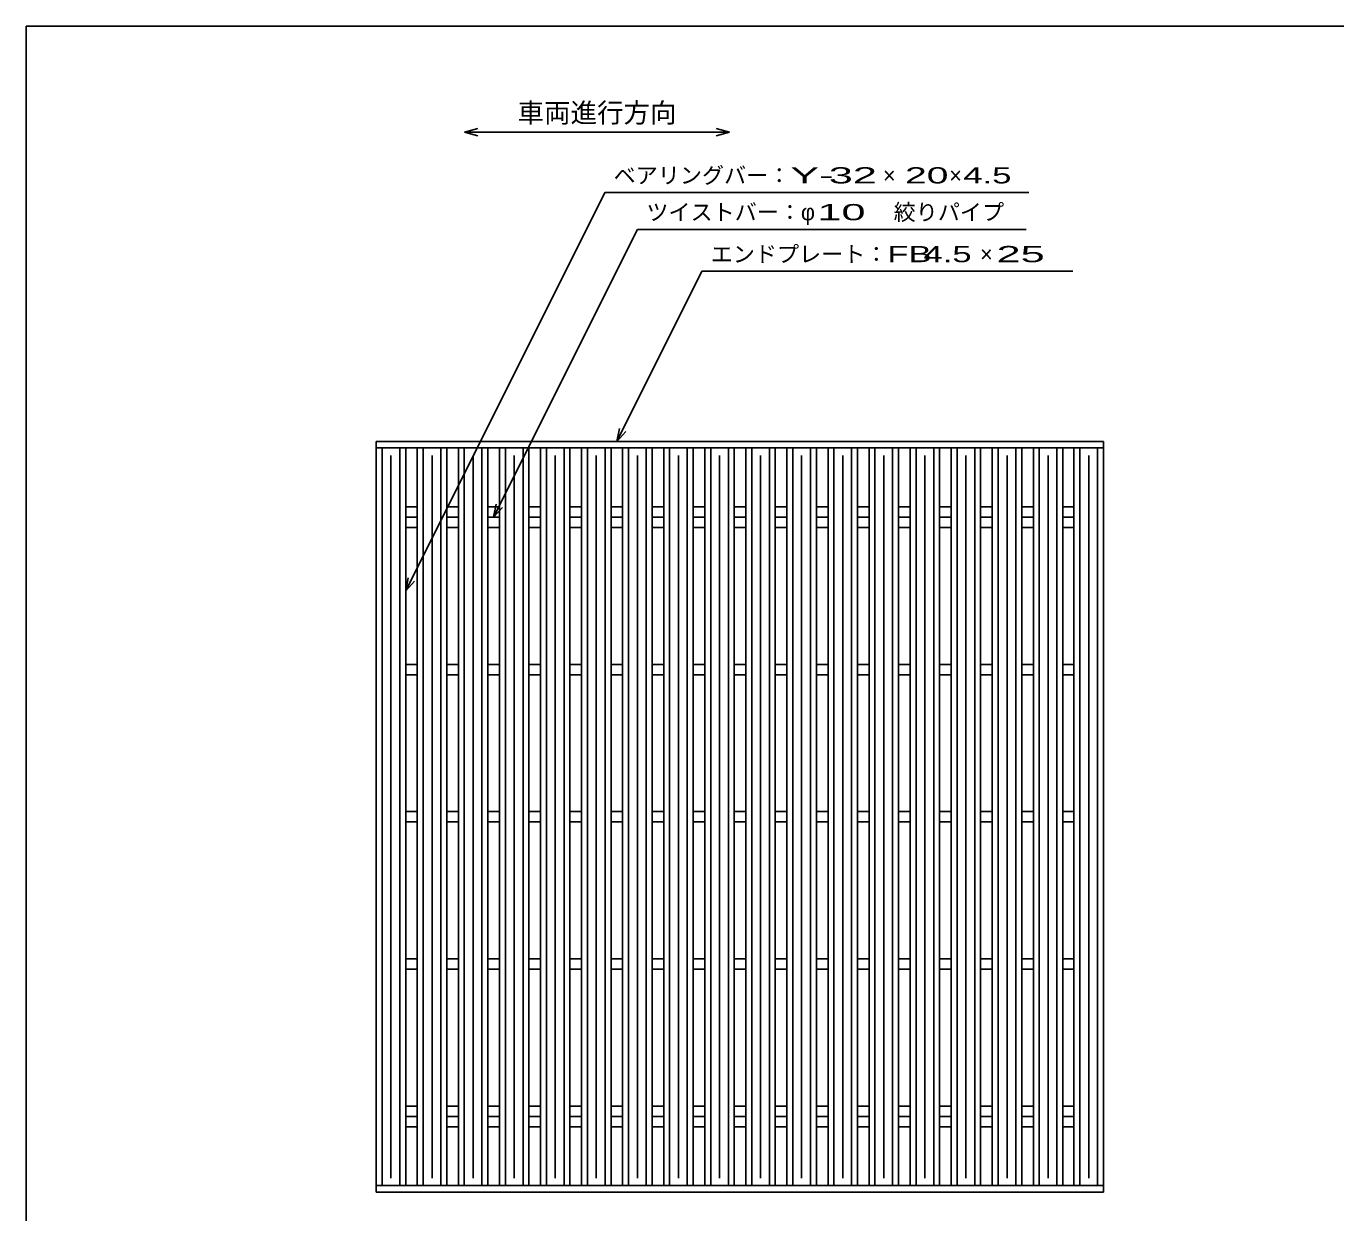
# Model space of a CAD drawing. Units: millimetres, scale not verified. Extents: x -1092 to 1042, y -770 to 629.
# Drawn here: x -1034 to -145, y -177 to 629 of the extents above; entities that cross this region are included whole.
import ezdxf
from ezdxf.enums import TextEntityAlignment as Align

# ---------------------------------------------------------------- set-up
doc = ezdxf.new("R2010")
doc.units = ezdxf.units.MM
doc.header["$LTSCALE"] = 6
for name, color, linetype, lineweight in [('CADPAC_LAYER_0000', 150, 'Continuous', 25), ('CADPAC_LAYER_0016', 3, 'Continuous', 25), ('CADPAC_LAYER_0022', 2, 'Continuous', 25)]:
    doc.layers.add(name, color=color, linetype=linetype, lineweight=lineweight)
doc.styles.add('ベクトル', font='')
doc.styles.get('ベクトル').set_extended_font_data('ベクトル')

msp = doc.modelspace()

# ---------------------------------------------------------------- linework, layer by layer
at = {"layer": 'CADPAC_LAYER_0000'}
for p, q in [((-1034.4, -690.9), (-1034.4, 629.1)), ((-1034.4, 629.1), (1041.6, 629.1))]:
    msp.add_line(p, q, dxfattribs=at)
at = {"layer": 'CADPAC_LAYER_0016'}
for p, q in [((-796.6, 347.1), (-302.6, 347.1)), ((-796.6, 342.6), (-796.6, 347.1)), ((-302.6, 342.6), (-302.6, 347.1)), ((-796.6, 342.6), (-302.6, 342.6)), ((-796.6, -158.4), (-796.6, 342.6)), ((-796.6, 342.6), (-776.6, 342.6)), ((-792.6, -158.4), (-792.6, 342.6)), ((-780.6, -158.4), (-780.6, 342.6)), ((-776.6, -158.4), (-776.6, 342.6)), ((-768.7, -158.4), (-768.7, 342.6)), ((-768.7, 342.6), (-748.7, 342.6)), ((-764.7, -158.4), (-764.7, 342.6)), ((-752.7, -158.4), (-752.7, 342.6)), ((-748.7, -158.4), (-748.7, 342.6)), ((-740.8, -158.4), (-740.8, 342.6)), ((-740.8, 342.6), (-720.8, 342.6)), ((-736.8, -158.4), (-736.8, 342.6)), ((-724.8, -158.4), (-724.8, 342.6)), ((-720.8, -158.4), (-720.8, 342.6)), ((-712.9, -158.4), (-712.9, 342.6)), ((-712.9, 342.6), (-692.9, 342.6)), ((-708.9, -158.4), (-708.9, 342.6)), ((-696.9, -158.4), (-696.9, 342.6)), ((-692.9, -158.4), (-692.9, 342.6)), ((-685, -158.4), (-685, 342.6)), ((-685, 342.6), (-665, 342.6)), ((-681, -158.4), (-681, 342.6)), ((-669, -158.4), (-669, 342.6)), ((-665, -158.4), (-665, 342.6)), ((-657.1, -158.4), (-657.1, 342.6)), ((-657.1, 342.6), (-637.1, 342.6)), ((-653.1, -158.4), (-653.1, 342.6)), ((-641.1, -158.4), (-641.1, 342.6)), ((-637.1, -158.4), (-637.1, 342.6)), ((-629.2, -158.4), (-629.2, 342.6)), ((-629.2, 342.6), (-609.2, 342.6)), ((-625.2, -158.4), (-625.2, 342.6)), ((-613.2, -158.4), (-613.2, 342.6)), ((-609.2, -158.4), (-609.2, 342.6)), ((-601.3, -158.4), (-601.3, 342.6)), ((-601.3, 342.6), (-581.3, 342.6)), ((-597.3, -158.4), (-597.3, 342.6)), ((-585.3, -158.4), (-585.3, 342.6)), ((-581.3, -158.4), (-581.3, 342.6)), ((-573.4, -158.4), (-573.4, 342.6)), ((-573.4, 342.6), (-553.4, 342.6)), ((-569.4, -158.4), (-569.4, 342.6)), ((-557.4, -158.4), (-557.4, 342.6)), ((-553.4, -158.4), (-553.4, 342.6)), ((-545.5, -158.4), (-545.5, 342.6)), ((-545.5, 342.6), (-525.5, 342.6)), ((-541.5, -158.4), (-541.5, 342.6)), ((-529.5, -158.4), (-529.5, 342.6)), ((-525.5, -158.4), (-525.5, 342.6)), ((-517.6, -158.4), (-517.6, 342.6)), ((-517.6, 342.6), (-497.6, 342.6)), ((-513.6, -158.4), (-513.6, 342.6)), ((-501.6, -158.4), (-501.6, 342.6)), ((-497.6, -158.4), (-497.6, 342.6)), ((-489.7, -158.4), (-489.7, 342.6)), ((-489.7, 342.6), (-469.7, 342.6)), ((-485.7, -158.4), (-485.7, 342.6)), ((-473.7, -158.4), (-473.7, 342.6)), ((-469.7, -158.4), (-469.7, 342.6)), ((-461.8, -158.4), (-461.8, 342.6)), ((-461.8, 342.6), (-441.8, 342.6)), ((-457.8, -158.4), (-457.8, 342.6)), ((-445.8, -158.4), (-445.8, 342.6)), ((-441.8, -158.4), (-441.8, 342.6)), ((-433.9, -158.4), (-433.9, 342.6)), ((-433.9, 342.6), (-413.9, 342.6)), ((-429.9, -158.4), (-429.9, 342.6)), ((-417.9, -158.4), (-417.9, 342.6)), ((-413.9, -158.4), (-413.9, 342.6)), ((-406, -158.4), (-406, 342.6)), ((-406, 342.6), (-386, 342.6)), ((-402, -158.4), (-402, 342.6)), ((-390, -158.4), (-390, 342.6)), ((-386, -158.4), (-386, 342.6)), ((-378.1, -158.4), (-378.1, 342.6)), ((-378.1, 342.6), (-358.1, 342.6)), ((-374.1, -158.4), (-374.1, 342.6)), ((-362.1, -158.4), (-362.1, 342.6)), ((-358.1, -158.4), (-358.1, 342.6)), ((-350.2, -158.4), (-350.2, 342.6)), ((-350.2, 342.6), (-330.2, 342.6)), ((-346.2, -158.4), (-346.2, 342.6)), ((-334.2, -158.4), (-334.2, 342.6)), ((-330.2, -158.4), (-330.2, 342.6)), ((-322.6, -158.4), (-322.6, 342.6)), ((-322.6, 342.6), (-302.6, 342.6)), ((-318.6, -158.4), (-318.6, 342.6)), ((-306.6, -158.4), (-306.6, 342.6)), ((-302.6, -158.4), (-302.6, 342.6)), ((-786.6, -153.4), (-786.6, 337.6)), ((-758.7, -153.4), (-758.7, 337.6)), ((-730.8, -153.4), (-730.8, 337.6)), ((-702.9, -153.4), (-702.9, 337.6)), ((-675, -153.4), (-675, 337.6)), ((-647.1, -153.4), (-647.1, 337.6)), ((-619.2, -153.4), (-619.2, 337.6)), ((-591.3, -153.4), (-591.3, 337.6)), ((-563.4, -153.4), (-563.4, 337.6)), ((-535.5, -153.4), (-535.5, 337.6)), ((-507.6, -153.4), (-507.6, 337.6)), ((-479.7, -153.4), (-479.7, 337.6)), ((-451.8, -153.4), (-451.8, 337.6)), ((-423.9, -153.4), (-423.9, 337.6)), ((-396, -153.4), (-396, 337.6)), ((-368.1, -153.4), (-368.1, 337.6)), ((-340.2, -153.4), (-340.2, 337.6)), ((-312.6, -153.4), (-312.6, 337.6)), ((-776.6, 302.6), (-768.7, 302.6)), ((-748.7, 302.6), (-740.8, 302.6)), ((-720.8, 302.6), (-712.9, 302.6)), ((-692.9, 302.6), (-685, 302.6)), ((-665, 302.6), (-657.1, 302.6)), ((-637.1, 302.6), (-629.2, 302.6)), ((-609.2, 302.6), (-601.3, 302.6)), ((-581.3, 302.6), (-573.4, 302.6)), ((-553.4, 302.6), (-545.5, 302.6)), ((-525.5, 302.6), (-517.6, 302.6)), ((-497.6, 302.6), (-489.7, 302.6)), ((-469.7, 302.6), (-461.8, 302.6)), ((-441.8, 302.6), (-433.9, 302.6)), ((-413.9, 302.6), (-406, 302.6)), ((-386, 302.6), (-378.1, 302.6)), ((-358.1, 302.6), (-350.2, 302.6)), ((-330.2, 302.6), (-322.3, 302.6)), ((-776.6, 295.6), (-768.7, 295.6)), ((-748.7, 295.6), (-740.8, 295.6)), ((-720.8, 295.6), (-712.9, 295.6)), ((-692.9, 295.6), (-685, 295.6)), ((-665, 295.6), (-657.1, 295.6)), ((-637.1, 295.6), (-629.2, 295.6)), ((-609.2, 295.6), (-601.3, 295.6)), ((-581.3, 295.6), (-573.4, 295.6)), ((-553.4, 295.6), (-545.5, 295.6)), ((-525.5, 295.6), (-517.6, 295.6)), ((-497.6, 295.6), (-489.7, 295.6)), ((-469.7, 295.6), (-461.8, 295.6)), ((-441.8, 295.6), (-433.9, 295.6)), ((-413.9, 295.6), (-406, 295.6)), ((-386, 295.6), (-378.1, 295.6)), ((-358.1, 295.6), (-350.2, 295.6)), ((-330.2, 295.6), (-322.3, 295.6)), ((-776.6, 288.6), (-768.7, 288.6)), ((-748.7, 288.6), (-740.8, 288.6)), ((-720.8, 288.6), (-712.9, 288.6)), ((-692.9, 288.6), (-685, 288.6)), ((-665, 288.6), (-657.1, 288.6)), ((-637.1, 288.6), (-629.2, 288.6)), ((-609.2, 288.6), (-601.3, 288.6)), ((-581.3, 288.6), (-573.4, 288.6)), ((-553.4, 288.6), (-545.5, 288.6)), ((-525.5, 288.6), (-517.6, 288.6)), ((-497.6, 288.6), (-489.7, 288.6)), ((-469.7, 288.6), (-461.8, 288.6)), ((-441.8, 288.6), (-433.9, 288.6)), ((-413.9, 288.6), (-406, 288.6)), ((-386, 288.6), (-378.1, 288.6)), ((-358.1, 288.6), (-350.2, 288.6)), ((-330.2, 288.6), (-322.3, 288.6)), ((-776.6, 195.6), (-768.7, 195.6)), ((-776.6, 188.6), (-768.7, 188.6)), ((-748.7, 195.6), (-740.8, 195.6)), ((-748.7, 188.6), (-740.8, 188.6)), ((-720.8, 195.6), (-712.9, 195.6)), ((-720.8, 188.6), (-712.9, 188.6)), ((-692.9, 195.6), (-685, 195.6)), ((-692.9, 188.6), (-685, 188.6)), ((-665, 195.6), (-657.1, 195.6)), ((-665, 188.6), (-657.1, 188.6)), ((-637.1, 195.6), (-629.2, 195.6)), ((-637.1, 188.6), (-629.2, 188.6)), ((-609.2, 195.6), (-601.3, 195.6)), ((-609.2, 188.6), (-601.3, 188.6)), ((-581.3, 195.6), (-573.4, 195.6)), ((-581.3, 188.6), (-573.4, 188.6)), ((-553.4, 195.6), (-545.5, 195.6)), ((-553.4, 188.6), (-545.5, 188.6)), ((-525.5, 195.6), (-517.6, 195.6)), ((-525.5, 188.6), (-517.6, 188.6)), ((-497.6, 195.6), (-489.7, 195.6)), ((-497.6, 188.6), (-489.7, 188.6)), ((-469.7, 195.6), (-461.8, 195.6)), ((-469.7, 188.6), (-461.8, 188.6)), ((-441.8, 195.6), (-433.9, 195.6)), ((-441.8, 188.6), (-433.9, 188.6)), ((-413.9, 195.6), (-406, 195.6)), ((-413.9, 188.6), (-406, 188.6)), ((-386, 195.6), (-378.1, 195.6)), ((-386, 188.6), (-378.1, 188.6)), ((-358.1, 195.6), (-350.2, 195.6)), ((-358.1, 188.6), (-350.2, 188.6)), ((-330.2, 195.6), (-322.3, 195.6)), ((-330.2, 188.6), (-322.3, 188.6)), ((-776.6, 95.6), (-768.7, 95.6)), ((-748.7, 95.6), (-740.8, 95.6)), ((-720.8, 95.6), (-712.9, 95.6)), ((-692.9, 95.6), (-685, 95.6)), ((-665, 95.6), (-657.1, 95.6)), ((-637.1, 95.6), (-629.2, 95.6)), ((-609.2, 95.6), (-601.3, 95.6)), ((-581.3, 95.6), (-573.4, 95.6)), ((-553.4, 95.6), (-545.5, 95.6)), ((-525.5, 95.6), (-517.6, 95.6)), ((-497.6, 95.6), (-489.7, 95.6)), ((-469.7, 95.6), (-461.8, 95.6)), ((-441.8, 95.6), (-433.9, 95.6)), ((-413.9, 95.6), (-406, 95.6)), ((-386, 95.6), (-378.1, 95.6)), ((-358.1, 95.6), (-350.2, 95.6)), ((-330.2, 95.6), (-322.3, 95.6)), ((-776.6, 88.6), (-768.7, 88.6)), ((-748.7, 88.6), (-740.8, 88.6)), ((-720.8, 88.6), (-712.9, 88.6)), ((-692.9, 88.6), (-685, 88.6)), ((-665, 88.6), (-657.1, 88.6)), ((-637.1, 88.6), (-629.2, 88.6)), ((-609.2, 88.6), (-601.3, 88.6)), ((-581.3, 88.6), (-573.4, 88.6)), ((-553.4, 88.6), (-545.5, 88.6)), ((-525.5, 88.6), (-517.6, 88.6)), ((-497.6, 88.6), (-489.7, 88.6)), ((-469.7, 88.6), (-461.8, 88.6)), ((-441.8, 88.6), (-433.9, 88.6)), ((-413.9, 88.6), (-406, 88.6)), ((-386, 88.6), (-378.1, 88.6)), ((-358.1, 88.6), (-350.2, 88.6)), ((-330.2, 88.6), (-322.3, 88.6)), ((-776.6, -4.4), (-768.7, -4.4)), ((-748.7, -4.4), (-740.8, -4.4)), ((-720.8, -4.4), (-712.9, -4.4)), ((-692.9, -4.4), (-685, -4.4)), ((-665, -4.4), (-657.1, -4.4)), ((-637.1, -4.4), (-629.2, -4.4)), ((-609.2, -4.4), (-601.3, -4.4)), ((-581.3, -4.4), (-573.4, -4.4)), ((-553.4, -4.4), (-545.5, -4.4)), ((-525.5, -4.4), (-517.6, -4.4)), ((-497.6, -4.4), (-489.7, -4.4)), ((-469.7, -4.4), (-461.8, -4.4)), ((-441.8, -4.4), (-433.9, -4.4)), ((-413.9, -4.4), (-406, -4.4)), ((-386, -4.4), (-378.1, -4.4)), ((-358.1, -4.4), (-350.2, -4.4)), ((-330.2, -4.4), (-322.3, -4.4)), ((-776.6, -11.4), (-768.7, -11.4)), ((-748.7, -11.4), (-740.8, -11.4)), ((-720.8, -11.4), (-712.9, -11.4)), ((-692.9, -11.4), (-685, -11.4)), ((-665, -11.4), (-657.1, -11.4)), ((-637.1, -11.4), (-629.2, -11.4)), ((-609.2, -11.4), (-601.3, -11.4)), ((-581.3, -11.4), (-573.4, -11.4)), ((-553.4, -11.4), (-545.5, -11.4)), ((-525.5, -11.4), (-517.6, -11.4)), ((-497.6, -11.4), (-489.7, -11.4)), ((-469.7, -11.4), (-461.8, -11.4)), ((-441.8, -11.4), (-433.9, -11.4)), ((-413.9, -11.4), (-406, -11.4)), ((-386, -11.4), (-378.1, -11.4)), ((-358.1, -11.4), (-350.2, -11.4)), ((-330.2, -11.4), (-322.3, -11.4)), ((-776.6, -104.4), (-768.7, -104.4)), ((-748.7, -104.4), (-740.8, -104.4)), ((-720.8, -104.4), (-712.9, -104.4)), ((-692.9, -104.4), (-685, -104.4)), ((-665, -104.4), (-657.1, -104.4)), ((-637.1, -104.4), (-629.2, -104.4)), ((-609.2, -104.4), (-601.3, -104.4)), ((-581.3, -104.4), (-573.4, -104.4)), ((-553.4, -104.4), (-545.5, -104.4)), ((-525.5, -104.4), (-517.6, -104.4)), ((-497.6, -104.4), (-489.7, -104.4)), ((-469.7, -104.4), (-461.8, -104.4)), ((-441.8, -104.4), (-433.9, -104.4)), ((-413.9, -104.4), (-406, -104.4)), ((-386, -104.4), (-378.1, -104.4)), ((-358.1, -104.4), (-350.2, -104.4)), ((-330.2, -104.4), (-322.3, -104.4)), ((-776.6, -111.4), (-768.7, -111.4)), ((-748.7, -111.4), (-740.8, -111.4)), ((-720.8, -111.4), (-712.9, -111.4)), ((-692.9, -111.4), (-685, -111.4)), ((-665, -111.4), (-657.1, -111.4)), ((-637.1, -111.4), (-629.2, -111.4)), ((-609.2, -111.4), (-601.3, -111.4)), ((-581.3, -111.4), (-573.4, -111.4)), ((-553.4, -111.4), (-545.5, -111.4)), ((-525.5, -111.4), (-517.6, -111.4)), ((-497.6, -111.4), (-489.7, -111.4)), ((-469.7, -111.4), (-461.8, -111.4)), ((-441.8, -111.4), (-433.9, -111.4)), ((-413.9, -111.4), (-406, -111.4)), ((-386, -111.4), (-378.1, -111.4)), ((-358.1, -111.4), (-350.2, -111.4)), ((-330.2, -111.4), (-322.3, -111.4)), ((-776.6, -118.4), (-768.7, -118.4)), ((-748.7, -118.4), (-740.8, -118.4)), ((-720.8, -118.4), (-712.9, -118.4)), ((-692.9, -118.4), (-685, -118.4)), ((-665, -118.4), (-657.1, -118.4)), ((-637.1, -118.4), (-629.2, -118.4)), ((-609.2, -118.4), (-601.3, -118.4)), ((-581.3, -118.4), (-573.4, -118.4)), ((-553.4, -118.4), (-545.5, -118.4)), ((-525.5, -118.4), (-517.6, -118.4)), ((-497.6, -118.4), (-489.7, -118.4)), ((-469.7, -118.4), (-461.8, -118.4)), ((-441.8, -118.4), (-433.9, -118.4)), ((-413.9, -118.4), (-406, -118.4)), ((-386, -118.4), (-378.1, -118.4)), ((-358.1, -118.4), (-350.2, -118.4)), ((-330.2, -118.4), (-322.3, -118.4)), ((-796.6, -158.4), (-302.6, -158.4)), ((-796.6, -162.9), (-796.6, -158.4)), ((-796.6, -158.4), (-776.6, -158.4)), ((-768.7, -158.4), (-748.7, -158.4)), ((-740.8, -158.4), (-720.8, -158.4)), ((-712.9, -158.4), (-692.9, -158.4)), ((-685, -158.4), (-665, -158.4)), ((-657.1, -158.4), (-637.1, -158.4)), ((-629.2, -158.4), (-609.2, -158.4)), ((-601.3, -158.4), (-581.3, -158.4)), ((-573.4, -158.4), (-553.4, -158.4)), ((-545.5, -158.4), (-525.5, -158.4)), ((-517.6, -158.4), (-497.6, -158.4)), ((-489.7, -158.4), (-469.7, -158.4)), ((-461.8, -158.4), (-441.8, -158.4)), ((-433.9, -158.4), (-413.9, -158.4)), ((-406, -158.4), (-386, -158.4)), ((-378.1, -158.4), (-358.1, -158.4)), ((-350.2, -158.4), (-330.2, -158.4)), ((-322.6, -158.4), (-302.6, -158.4)), ((-302.6, -162.9), (-302.6, -158.4)), ((-796.6, -162.9), (-302.6, -162.9))]:
    msp.add_line(p, q, dxfattribs=at)
at = {"layer": 'CADPAC_LAYER_0022', "color": 4}
for p, q in [((-736.6, 557.1), (-727.6, 559.5)), ((-727.6, 554.7), (-736.6, 557.1)), ((-736.6, 557.1), (-556.6, 557.1)), ((-556.6, 557.1), (-565.6, 559.5)), ((-565.6, 554.7), (-556.6, 557.1)), ((-776.6, 245.6), (-641.35, 516.1)), ((-641.35, 516.1), (-353.35, 516.1)), ((-716.85, 295.6), (-619.1, 491.1)), ((-619.1, 491.1), (-355.1, 491.1)), ((-633.15, 347.1), (-575.4, 462.6)), ((-575.4, 462.6), (-323.4, 462.6)), ((-633.15, 347.1), (-631.35, 355.86)), ((-633.15, 347.1), (-627.15, 353.7)), ((-716.85, 295.6), (-715.05, 304.36)), ((-716.85, 295.6), (-710.85, 302.2)), ((-776.6, 245.6), (-774.8, 254.36)), ((-776.6, 245.6), (-770.6, 252.2))]:
    msp.add_line(p, q, dxfattribs=at)

# ---------------------------------------------------------------- texts
at = {"layer": 'CADPAC_LAYER_0022', "style": 'ベクトル'}
for s, height, p in [('車両進行方向', 13.2, (-700.6, 570.3)), ('ベアリングバー：', 11, (-635.35, 527.8)), ('×', 11, (-452.35, 527.8)), ('×', 11, (-407.35, 527.8)), ('ツイストバー：', 11, (-613.1, 502.8)), ('絞りパイプ', 11, (-445.1, 502.8)), ('φ', 11, (-508.1, 502.8)), ('エンドプレート：', 11, (-569.4, 474.3)), ('×', 11, (-386.4, 474.3))]:
    msp.add_text(s, height=height, dxfattribs=at).set_placement(p, align=Align.MIDDLE_LEFT)
for s, width, p in [('Y-', 2, (-515.35, 527.8)), (' 32 ', 2, (-497.35, 527.8)), ('20', 1.8, (-437.35, 527.8)), (' 4.5 ', 1.6, (-404.35, 527.8)), (' 10 ', 2, (-505.1, 502.8)), ('FB', 1.6, (-449.4, 474.3)), (' 4.5 ', 1.6, (-431.4, 474.3)), (' 25 ', 2, (-383.4, 474.3))]:
    msp.add_text(s, height=11, dxfattribs=dict(at, width=width)).set_placement(p, align=Align.MIDDLE_LEFT)

doc.saveas('drawing.dxf')
